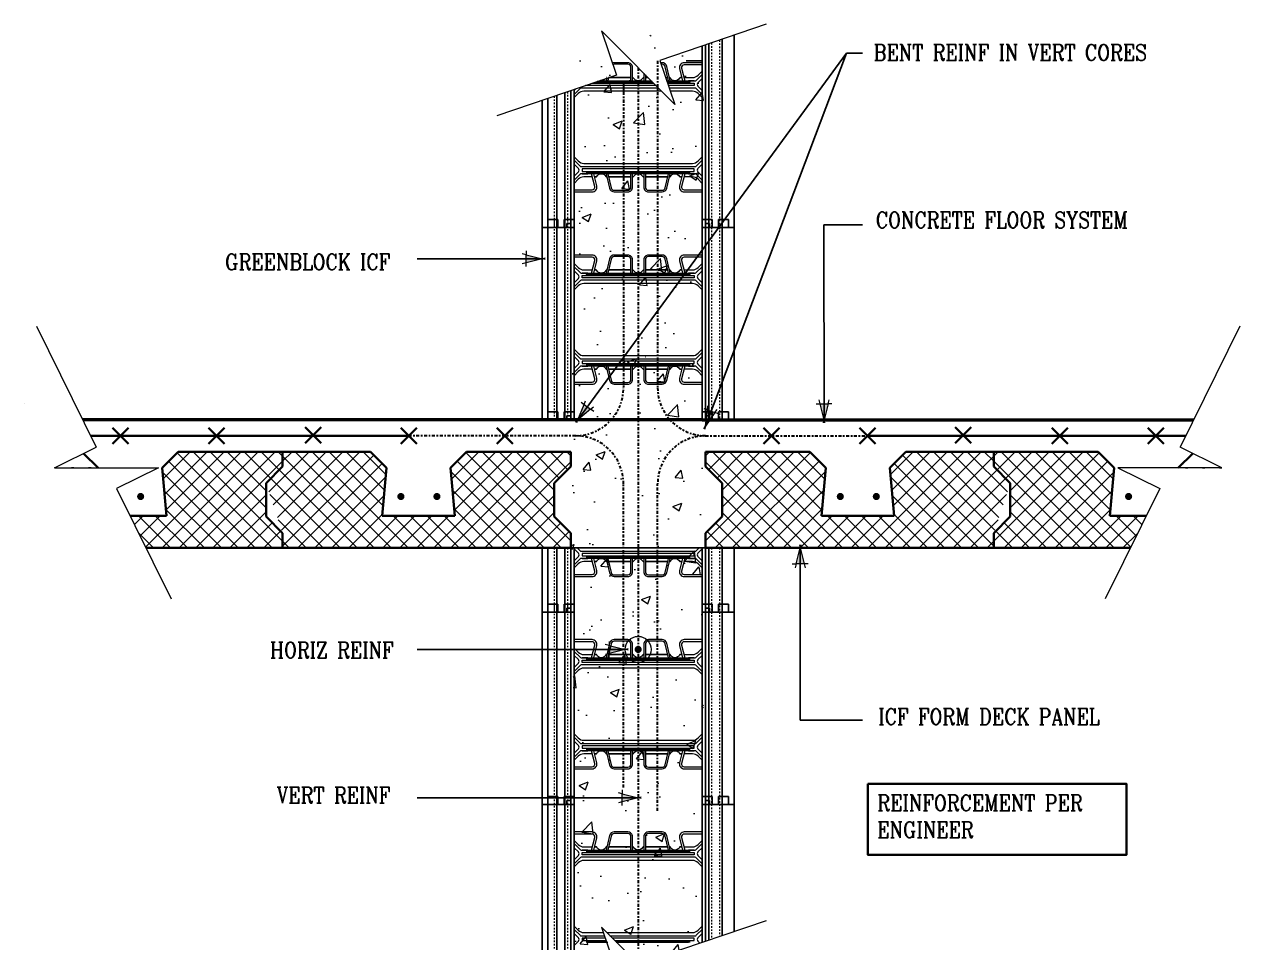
# Model space of a CAD drawing. Header units: inches. Extents: x -277.6 to -199.6, y 454.9 to 542.5.
# Drawn here: x -277.6 to -201.7, y 485.2 to 542.5 of the extents above; entities that cross this region are included whole.
import ezdxf

# ---------------------------------------------------------------- set-up
doc = ezdxf.new("R2010")
doc.units = ezdxf.units.IN
doc.header["$MEASUREMENT"] = 0
for name, pattern in [('CENTER', [2, 1.25, -0.25, 0.25, -0.25]), ('DASHED2', [0.375, 0.25, -0.125]), ('HIDDEN', [0.375, 0.25, -0.125])]:
    doc.linetypes.add(name, pattern=pattern)
for name, color, linetype, lineweight in [('A2 Hatch', 8, 'Continuous', 9), ('A4 medium', 7, 'Continuous', 35), ('A5 heavy', 5, 'Continuous', 53), ('DETAILS', 7, 'Continuous', 13), ('DIM', 3, 'Continuous', 13), ('REBAR', 2, 'CENTER', 30)]:
    doc.layers.add(name, color=color, linetype=linetype, lineweight=lineweight)
doc.styles.add('ARCTEXT', font='arctext.shx', dxfattribs={"width": 0.85})
doc.styles.add('RomanC', font='romanc.shx', dxfattribs={"width": 0.85, "height": 5})
doc.dimstyles.new('ARCTEXT1-4', dxfattribs={"dimtxt": 4, "dimasz": 2, "dimexe": 2, "dimexo": 2, "dimgap": 2, "dimtad": 1, "dimdec": 4, "dimzin": 3, "dimdsep": 46, "dimlunit": 4, "dimtxsty": 'ARCTEXT', "dimblk": 'ARCHTICK', "dimcen": 2, "dimaunit": 1, "dimadec": 0, "dimazin": 0, "dimtfac": 1, "dimtdec": 4, "dimtmove": 2, "dimatfit": 3, "dimldrblk": 'arrow', "dimfxl": 1, "dimtolj": 1, "dimtzin": 0, "dimarcsym": 0})
pattern_1 = [(45, (-3471.3066, 951.33504), (-0.53033009, 0.53033009), []), (135, (-3471.3066, 951.33504), (-0.53033009, -0.53033009), [])]
pattern_2 = [(50, (-3662.1873, 1056.6296), (5.7380815, -0.502017), [0.6, -6.6]), (355, (-3662.1873, 1056.6296), (-1.110011, 6.017537), [0.48, -5.28]), (100.45145, (-3661.709, 1056.588), (4.628071, 5.51552), [0.509922, -5.609137]), (46.1842, (-3662.187, 1058.2296), (8.537928, -1.324152), [0.9, -9.9]), (96.63564, (-3661.476, 1058.119), (7.477296, 7.792949), [0.764882, -8.413704]), (351.1842, (-3662.187, 1058.23), (7.477296, 7.792949), [0.72, -7.92]), (21, (-3661.3873, 1057.8296), (4.7752564, -3.220951), [0.6, -6.6]), (326, (-3661.3873, 1057.8296), (1.946523, 5.8012), [0.48, -5.28]), (71.45144, (-3660.9894, 1057.561), (6.721779, 2.580249), [0.509922, -5.609137]), (37.5, (-3662.1873, 1056.6296), (0.0972788, 2.6631508), [0, -5.216, 0, -5.36, 0, -5.3]), (7.5, (-3662.1873, 1056.6296), (2.1045563, 3.1552937), [0, -3.056, 0, -5.096, 0, -2.02]), (327.5, (-3663.9713, 1056.6296), (4.2705795, -0.180439), [0, -2, 0, -6.24, 0, -8.28]), (317.5, (-3664.7713, 1056.6296), (4.6654894, 0.80084), [0, -2.6, 0, -4.144, 0, -5.88])]
pattern_3 = [(135, (2992.81725, 951.33504), (0.53033009, 0.53033009), []), (45, (2992.81725, 951.33504), (0.53033009, -0.53033009), [])]

# ---------------------------------------------------------------- blocks, each defined once
blk = doc.blocks.new('_ArchTick')
at = {"color": 0, "linetype": 'ByBlock', "const_width": 0.15}
blk.add_lwpolyline([(-0.5, -0.5), (0.5, 0.5)], dxfattribs=at)
blk = doc.blocks.new('arrow')
at = {"layer": 'DIM'}
blk.add_hatch(color=253, dxfattribs=at).paths.add_polyline_path([(-2, 0.5), (-2, -0.5), (0, 0)])
at = {"layer": 'DIM', "lineweight": 9}
for points in [[(-2, 0.98), (-2, 0.5), (-2.47, 0.62)], [(0.37, 0.09), (0, 0)], [(0.37, -0.09), (0, 0)], [(-2, -0.98), (-2, -0.5), (-2.47, -0.62)]]:
    blk.add_lwpolyline(points, dxfattribs=at)
at = {"layer": 'DIM', "lineweight": 15}
blk.add_lwpolyline([(0, 0), (-2, -0.5), (-2, 0.5), (0, 0)], dxfattribs=at)

msp = doc.modelspace()

# ---------------------------------------------------------------- hatches: boundary and pattern name
at = {"ltscale": 0.15}
h = msp.add_hatch(dxfattribs=at)
h.set_pattern_fill('ANSI37', color=256, scale=6, style=0)
h.set_pattern_definition(pattern_3)
edge = h.paths.add_edge_path()
edge.add_line((-272.962, 514.836), (-273.867, 515.741))
edge.add_line((-275.693, 514.84), (-272.966, 514.84))
edge.add_line((-273.867, 515.741), (-275.693, 514.84))
h = msp.add_hatch(dxfattribs=at)
h.set_pattern_fill('ANSI37', color=256, scale=6, style=0)
h.set_pattern_definition(pattern_1)
edge = h.paths.add_edge_path()
edge.add_line((-205.527, 514.836), (-204.623, 515.741))
edge.add_line((-202.797, 514.84), (-205.524, 514.84))
edge.add_line((-204.623, 515.741), (-202.797, 514.84))
at = {"layer": 'A2 Hatch', "ltscale": 0.15}
h = msp.add_hatch(dxfattribs=at)
h.set_pattern_fill('AR-CONC', color=256, scale=0.8, style=0)
h.set_pattern_definition(pattern_2)
h.paths.add_polyline_path([(-235.173, 541.84), (-243.245, 541.84), (-243.369, 506.477), (-240.499, 507.45), (-241.435, 510.21), (-236.839, 505.614), (-237.775, 508.374), (-235.169, 509.258)])
h = msp.add_hatch(dxfattribs=at)
h.set_pattern_fill('AR-CONC', color=256, scale=0.8, style=0)
h.set_pattern_definition(pattern_2)
h.paths.add_polyline_path([(-235.173, 517.84), (-243.245, 517.84), (-243.369, 482.477), (-240.499, 483.45), (-241.435, 486.21), (-236.839, 481.614), (-237.775, 484.374), (-235.169, 485.258)])
h = msp.add_hatch(dxfattribs=at)
h.set_pattern_fill('ANSI37', color=256, scale=6, style=0)
h.set_pattern_definition(pattern_3)
h.paths.add_polyline_path([(-261.445, 509.84), (-269.975, 509.84), (-270.962, 511.84), (-268.695, 511.84), (-268.962, 514.836), (-267.962, 515.836), (-261.445, 515.836), (-261.445, 514.915), (-262.48, 513.88), (-262.48, 511.798), (-261.445, 510.763)])
h = msp.add_hatch(dxfattribs=at)
h.set_pattern_fill('ANSI37', color=256, scale=6, style=0)
h.set_pattern_definition(pattern_3)
h.paths.add_polyline_path([(-249.962, 515.836), (-243.445, 515.836), (-243.445, 514.915), (-244.48, 513.88), (-244.48, 511.798), (-243.445, 510.763), (-243.445, 509.84), (-261.445, 509.84), (-261.445, 510.763), (-262.48, 511.798), (-262.48, 513.88), (-261.445, 514.915), (-261.445, 515.836), (-255.962, 515.836), (-254.962, 514.836), (-255.23, 511.84), (-250.695, 511.84), (-250.962, 514.836)])
edge = h.paths.add_edge_path()
edge.add_line((-261.445, 514.915), (-262.48, 513.88))
edge.add_line((-261.445, 510.763), (-262.48, 511.798))
edge.add_line((-262.48, 511.798), (-262.48, 513.88))
h = msp.add_hatch(dxfattribs=at)
h.set_pattern_fill('ANSI37', color=256, scale=6, style=0)
h.set_pattern_definition(pattern_1)
h.paths.add_polyline_path([(-228.527, 515.836), (-235.045, 515.836), (-235.045, 514.915), (-234.01, 513.88), (-234.01, 511.798), (-235.045, 510.763), (-235.045, 509.84), (-217.045, 509.84), (-217.045, 510.763), (-216.01, 511.798), (-216.01, 513.88), (-217.045, 514.915), (-217.045, 515.836), (-222.527, 515.836), (-223.527, 514.836), (-223.26, 511.84), (-227.795, 511.84), (-227.527, 514.836)])
edge = h.paths.add_edge_path()
edge.add_line((-217.045, 514.915), (-216.01, 513.88))
edge.add_line((-217.045, 510.763), (-216.01, 511.798))
edge.add_line((-216.01, 511.798), (-216.01, 513.88))
h = msp.add_hatch(dxfattribs=at)
h.set_pattern_fill('ANSI37', color=256, scale=6, style=0)
h.set_pattern_definition(pattern_1)
h.paths.add_polyline_path([(-217.045, 509.84), (-208.514, 509.84), (-207.527, 511.84), (-209.795, 511.84), (-209.527, 514.836), (-210.527, 515.836), (-217.045, 515.836), (-217.045, 514.915), (-216.01, 513.88), (-216.01, 511.798), (-217.045, 510.763)])
h = msp.add_hatch(color=256, dxfattribs=at)
edge = h.paths.add_edge_path()
edge.add_arc((-270.308, 513.051), 0.224, 0, 360)
h = msp.add_hatch(color=256, dxfattribs=at)
edge = h.paths.add_edge_path()
edge.add_arc((-254.06, 513.051), 0.224, 0, 360)
h = msp.add_hatch(color=256, dxfattribs=at)
edge = h.paths.add_edge_path()
edge.add_arc((-251.811, 513.051), 0.224, 0, 360)
h = msp.add_hatch(color=256, dxfattribs=at)
edge = h.paths.add_edge_path()
edge.add_arc((-226.625, 513.051), 0.224, 0, 360)
h = msp.add_hatch(color=256, dxfattribs=at)
edge = h.paths.add_edge_path()
edge.add_arc((-224.376, 513.051), 0.224, 0, 360)
h = msp.add_hatch(color=256, dxfattribs=at)
edge = h.paths.add_edge_path()
edge.add_arc((-208.625, 513.051), 0.224, 0, 360)
h = msp.add_hatch(color=256, dxfattribs=at)
edge = h.paths.add_edge_path()
edge.add_arc((-239.245, 503.506), 0.224, 0, 360)

# ---------------------------------------------------------------- linework, layer by layer
at = {"color": 1}
for p, q in [((-233.245, 541.84), (-233.245, 529.84)), ((-235.245, 541.162), (-235.245, 529.84)), ((-235.045, 541.229), (-235.045, 529.84)), ((-234.83, 541.302), (-234.83, 529.84)), ((-234.01, 541.58), (-234.01, 529.84)), ((-244.32, 538.084), (-244.32, 529.84)), ((-243.82, 538.253), (-243.82, 529.84)), ((-243.445, 538.381), (-243.445, 529.84)), ((-243.245, 538.448), (-243.245, 529.84)), ((-245.245, 537.77), (-245.245, 529.84)), ((-244.895, 537.889), (-244.895, 529.84)), ((-245.245, 529.84), (-243.245, 529.84)), ((-245.245, 529.84), (-245.245, 517.84)), ((-245.245, 529.84), (-243.695, 529.84)), ((-244.895, 530.34), (-244.27, 530.34)), ((-244.895, 530.34), (-244.895, 517.84)), ((-244.32, 530.34), (-244.32, 517.84)), ((-243.82, 529.84), (-244.32, 529.84)), ((-244.27, 530.34), (-244.27, 529.84)), ((-243.87, 530.34), (-243.87, 529.84)), ((-243.87, 530.34), (-243.245, 530.34)), ((-243.82, 530.34), (-243.82, 517.84)), ((-243.695, 530.09), (-243.695, 529.84)), ((-243.695, 530.09), (-243.445, 530.09)), ((-243.445, 530.09), (-243.445, 517.84)), ((-243.445, 529.84), (-243.245, 529.84)), ((-243.245, 530.34), (-243.245, 517.84)), ((-235.245, 530.34), (-235.245, 517.84)), ((-235.245, 530.34), (-234.62, 530.34)), ((-235.245, 529.84), (-233.245, 529.84)), ((-235.245, 529.84), (-235.045, 529.84)), ((-235.045, 530.09), (-235.045, 517.84)), ((-235.045, 530.09), (-234.795, 530.09)), ((-234.83, 529.84), (-233.245, 529.84)), ((-234.83, 529.84), (-234.83, 517.84)), ((-234.795, 530.09), (-234.795, 529.84)), ((-234.62, 530.34), (-234.62, 529.84)), ((-234.22, 530.34), (-234.22, 529.84)), ((-234.22, 530.34), (-233.595, 530.34)), ((-234.01, 529.84), (-234.01, 517.84)), ((-233.595, 530.34), (-233.595, 529.84)), ((-233.245, 529.84), (-233.245, 517.84)), ((-244.895, 518.34), (-244.27, 518.34)), ((-244.895, 518.34), (-244.27, 518.34)), ((-244.895, 518.34), (-244.895, 517.84)), ((-244.895, 518.34), (-244.27, 518.34)), ((-244.32, 518.34), (-244.32, 517.84)), ((-244.27, 518.34), (-244.27, 517.84)), ((-244.27, 518.34), (-244.27, 517.84)), ((-244.27, 518.34), (-244.27, 517.84)), ((-243.87, 518.34), (-243.87, 517.84)), ((-243.87, 518.34), (-243.245, 518.34)), ((-243.87, 518.34), (-243.87, 517.84)), ((-243.87, 518.34), (-243.245, 518.34)), ((-243.87, 518.34), (-243.87, 517.84)), ((-243.87, 518.34), (-243.245, 518.34)), ((-243.82, 518.34), (-243.82, 517.84)), ((-243.245, 518.34), (-243.245, 517.84)), ((-243.245, 518.34), (-243.245, 517.84)), ((-243.245, 518.34), (-243.245, 517.84)), ((-235.245, 518.34), (-235.245, 517.84)), ((-235.245, 518.34), (-234.62, 518.34)), ((-234.62, 518.34), (-234.62, 517.84)), ((-234.22, 518.34), (-234.22, 517.84)), ((-234.22, 518.34), (-233.595, 518.34)), ((-233.595, 518.34), (-233.595, 517.84)), ((-245.245, 517.84), (-243.245, 517.84)), ((-245.245, 517.84), (-243.245, 517.84)), ((-245.245, 517.84), (-243.695, 517.84)), ((-245.245, 517.84), (-243.695, 517.84)), ((-245.245, 517.84), (-243.245, 517.84)), ((-245.245, 517.84), (-243.245, 517.84)), ((-245.245, 517.84), (-243.695, 517.84)), ((-243.82, 517.84), (-244.32, 517.84)), ((-243.82, 517.84), (-244.32, 517.84)), ((-243.82, 517.84), (-244.32, 517.84)), ((-243.695, 518.09), (-243.695, 517.84)), ((-243.695, 518.09), (-243.445, 518.09)), ((-243.695, 518.09), (-243.695, 517.84)), ((-243.695, 518.09), (-243.445, 518.09)), ((-243.695, 518.09), (-243.695, 517.84)), ((-243.695, 518.09), (-243.445, 518.09)), ((-243.445, 518.09), (-243.445, 517.84)), ((-243.445, 517.84), (-243.245, 517.84)), ((-243.445, 517.84), (-243.245, 517.84)), ((-243.445, 517.84), (-243.245, 517.84)), ((-235.245, 517.84), (-235.045, 517.84)), ((-235.245, 517.84), (-233.245, 517.84)), ((-235.245, 517.84), (-235.045, 517.84)), ((-235.045, 518.09), (-234.795, 518.09)), ((-234.83, 517.84), (-233.245, 517.84)), ((-234.795, 518.09), (-234.795, 517.84)), ((-245.245, 509.84), (-245.245, 505.84)), ((-244.895, 509.84), (-244.895, 505.84)), ((-244.32, 509.84), (-244.32, 505.84)), ((-243.82, 509.84), (-243.82, 505.84)), ((-243.445, 509.84), (-243.445, 505.84)), ((-243.245, 509.84), (-243.245, 505.84)), ((-235.245, 509.84), (-235.245, 505.84)), ((-235.045, 509.84), (-235.045, 505.84)), ((-234.83, 509.84), (-234.83, 505.84)), ((-234.01, 509.84), (-234.01, 505.84)), ((-233.245, 509.84), (-233.245, 505.84)), ((-244.895, 506.34), (-244.27, 506.34)), ((-244.895, 506.34), (-244.895, 493.84)), ((-244.895, 506.34), (-244.27, 506.34)), ((-244.32, 506.34), (-244.32, 493.84)), ((-244.27, 506.34), (-244.27, 505.84)), ((-244.27, 506.34), (-244.27, 505.84)), ((-243.87, 506.34), (-243.87, 505.84)), ((-243.87, 506.34), (-243.245, 506.34)), ((-243.87, 506.34), (-243.87, 505.84)), ((-243.87, 506.34), (-243.245, 506.34)), ((-243.82, 506.34), (-243.82, 493.84)), ((-243.245, 506.34), (-243.245, 493.84)), ((-235.245, 506.34), (-235.245, 493.84)), ((-235.245, 506.34), (-234.62, 506.34)), ((-235.245, 506.34), (-234.62, 506.34)), ((-234.62, 506.34), (-234.62, 505.84)), ((-234.62, 506.34), (-234.62, 505.84)), ((-234.22, 506.34), (-234.22, 505.84)), ((-234.22, 506.34), (-233.595, 506.34)), ((-234.22, 506.34), (-234.22, 505.84)), ((-234.22, 506.34), (-233.595, 506.34)), ((-233.595, 506.34), (-233.595, 505.84)), ((-233.595, 506.34), (-233.595, 505.84)), ((-245.245, 505.84), (-243.245, 505.84)), ((-245.245, 505.84), (-245.245, 493.84)), ((-245.245, 505.84), (-243.695, 505.84)), ((-245.245, 505.84), (-243.245, 505.84)), ((-245.245, 505.84), (-243.695, 505.84)), ((-243.82, 505.84), (-244.32, 505.84)), ((-243.82, 505.84), (-244.32, 505.84)), ((-243.695, 506.09), (-243.695, 505.84)), ((-243.695, 506.09), (-243.445, 506.09)), ((-243.695, 506.09), (-243.695, 505.84)), ((-243.695, 506.09), (-243.445, 506.09)), ((-243.445, 506.09), (-243.445, 493.84)), ((-243.445, 505.84), (-243.245, 505.84)), ((-243.445, 505.84), (-243.245, 505.84)), ((-235.245, 505.84), (-233.245, 505.84)), ((-235.245, 505.84), (-235.045, 505.84)), ((-235.245, 505.84), (-233.245, 505.84)), ((-235.245, 505.84), (-235.045, 505.84)), ((-235.045, 506.09), (-235.045, 493.84)), ((-235.045, 506.09), (-234.795, 506.09)), ((-235.045, 506.09), (-234.795, 506.09)), ((-234.83, 505.84), (-233.245, 505.84)), ((-234.83, 505.84), (-234.83, 493.84)), ((-234.83, 505.84), (-233.245, 505.84)), ((-234.795, 506.09), (-234.795, 505.84)), ((-234.795, 506.09), (-234.795, 505.84)), ((-234.01, 505.84), (-234.01, 493.84)), ((-233.245, 505.84), (-233.245, 493.84)), ((-244.895, 494.34), (-244.27, 494.34)), ((-244.895, 494.34), (-244.895, 481.959)), ((-244.32, 494.34), (-244.32, 482.154)), ((-244.27, 494.34), (-244.27, 493.84)), ((-243.87, 494.34), (-243.87, 493.84)), ((-243.87, 494.34), (-243.245, 494.34)), ((-243.82, 494.34), (-243.82, 482.323)), ((-243.695, 494.09), (-243.695, 493.84)), ((-243.695, 494.09), (-243.445, 494.09)), ((-243.445, 494.09), (-243.445, 482.45)), ((-243.245, 494.34), (-243.245, 482.518)), ((-235.245, 494.34), (-235.245, 485.231)), ((-235.245, 494.34), (-234.62, 494.34)), ((-235.045, 494.09), (-235.045, 485.299)), ((-235.045, 494.09), (-234.795, 494.09)), ((-234.795, 494.09), (-234.795, 493.84)), ((-234.62, 494.34), (-234.62, 493.84)), ((-234.22, 494.34), (-234.22, 493.84)), ((-234.22, 494.34), (-233.595, 494.34)), ((-233.595, 494.34), (-233.595, 493.84)), ((-245.245, 493.84), (-243.245, 493.84)), ((-245.245, 493.84), (-245.245, 481.84)), ((-245.245, 493.84), (-243.695, 493.84)), ((-243.82, 493.84), (-244.32, 493.84)), ((-243.445, 493.84), (-243.245, 493.84)), ((-235.245, 493.84), (-233.245, 493.84)), ((-235.245, 493.84), (-235.045, 493.84)), ((-234.83, 493.84), (-233.245, 493.84)), ((-234.83, 493.84), (-234.83, 485.372)), ((-234.01, 493.84), (-234.01, 485.65)), ((-233.245, 493.84), (-233.245, 485.91))]:
    msp.add_line(p, q, dxfattribs=at)
at = {"ltscale": 0.15}
for p, q in [((-236.245, 540.24), (-235.245, 540.24)), ((-244.27, 529.84), (-243.87, 529.84)), ((-244.27, 517.84), (-243.87, 517.84)), ((-244.27, 517.84), (-243.87, 517.84)), ((-244.27, 517.84), (-243.87, 517.84)), ((-261.445, 514.915), (-262.48, 513.88)), ((-217.045, 514.915), (-216.01, 513.88)), ((-262.48, 511.798), (-262.48, 513.88)), ((-216.01, 511.798), (-216.01, 513.88)), ((-261.445, 510.763), (-262.48, 511.798)), ((-217.045, 510.763), (-216.01, 511.798)), ((-261.445, 509.84), (-269.975, 509.84)), ((-235.245, 509.84), (-261.445, 509.84)), ((-235.245, 509.84), (-217.045, 509.84)), ((-217.045, 509.84), (-208.514, 509.84)), ((-244.27, 505.84), (-243.87, 505.84)), ((-244.27, 505.84), (-243.87, 505.84)), ((-244.27, 493.84), (-243.87, 493.84))]:
    msp.add_line(p, q, dxfattribs=at)
at = {"color": 1, "linetype": 'HIDDEN', "ltscale": 0.02}
for p, q in [((-244.895, 530.34), (-244.27, 530.34)), ((-244.27, 530.34), (-244.27, 529.84)), ((-243.87, 530.34), (-243.87, 529.84)), ((-243.87, 530.34), (-243.245, 530.34)), ((-235.245, 530.34), (-234.62, 530.34)), ((-234.62, 530.34), (-234.62, 529.84)), ((-234.22, 530.34), (-234.22, 529.84)), ((-234.22, 530.34), (-233.595, 530.34)), ((-233.595, 530.34), (-233.595, 529.84)), ((-244.895, 518.34), (-244.27, 518.34)), ((-244.895, 518.34), (-244.895, 517.84)), ((-244.895, 518.34), (-244.27, 518.34)), ((-244.895, 518.34), (-244.27, 518.34)), ((-244.895, 518.34), (-244.895, 517.84)), ((-244.895, 518.34), (-244.27, 518.34)), ((-244.27, 518.34), (-244.27, 517.84)), ((-244.27, 518.34), (-244.27, 517.84)), ((-244.27, 518.34), (-244.27, 517.84)), ((-244.27, 518.34), (-244.27, 517.84)), ((-243.87, 518.34), (-243.87, 517.84)), ((-243.87, 518.34), (-243.245, 518.34)), ((-243.87, 518.34), (-243.87, 517.84)), ((-243.87, 518.34), (-243.245, 518.34)), ((-243.87, 518.34), (-243.87, 517.84)), ((-243.87, 518.34), (-243.245, 518.34)), ((-243.87, 518.34), (-243.87, 517.84)), ((-243.87, 518.34), (-243.245, 518.34)), ((-235.245, 518.34), (-234.62, 518.34)), ((-234.62, 518.34), (-234.62, 517.84)), ((-234.22, 518.34), (-234.22, 517.84)), ((-234.22, 518.34), (-233.595, 518.34)), ((-233.595, 518.34), (-233.595, 517.84)), ((-244.895, 506.34), (-244.27, 506.34)), ((-244.895, 506.34), (-244.27, 506.34)), ((-244.27, 506.34), (-244.27, 505.84)), ((-244.27, 506.34), (-244.27, 505.84)), ((-243.87, 506.34), (-243.87, 505.84)), ((-243.87, 506.34), (-243.245, 506.34)), ((-243.87, 506.34), (-243.87, 505.84)), ((-243.87, 506.34), (-243.245, 506.34)), ((-235.245, 506.34), (-234.62, 506.34)), ((-235.245, 506.34), (-234.62, 506.34)), ((-234.62, 506.34), (-234.62, 505.84)), ((-234.62, 506.34), (-234.62, 505.84)), ((-234.22, 506.34), (-234.22, 505.84)), ((-234.22, 506.34), (-233.595, 506.34)), ((-234.22, 506.34), (-234.22, 505.84)), ((-234.22, 506.34), (-233.595, 506.34)), ((-233.595, 506.34), (-233.595, 505.84)), ((-233.595, 506.34), (-233.595, 505.84)), ((-244.895, 494.34), (-244.27, 494.34)), ((-244.27, 494.34), (-244.27, 493.84)), ((-243.87, 494.34), (-243.87, 493.84)), ((-243.87, 494.34), (-243.245, 494.34)), ((-235.245, 494.34), (-234.62, 494.34)), ((-234.62, 494.34), (-234.62, 493.84)), ((-234.22, 494.34), (-234.22, 493.84)), ((-234.22, 494.34), (-233.595, 494.34)), ((-233.595, 494.34), (-233.595, 493.84))]:
    msp.add_line(p, q, dxfattribs=at)
at = {"layer": 'A2 Hatch', "linetype": 'DASHED2', "ltscale": 0.15}
for p, q in [((-234.67, 541.357), (-234.67, 529.84)), ((-234.17, 541.526), (-234.17, 529.84)), ((-244.48, 538.03), (-244.48, 529.84)), ((-243.66, 538.308), (-243.66, 529.84)), ((-244.48, 530.34), (-244.48, 517.84)), ((-243.66, 530.34), (-243.66, 517.84)), ((-234.67, 529.84), (-234.67, 517.84)), ((-234.17, 529.84), (-234.17, 517.84)), ((-244.48, 518.34), (-244.48, 517.84)), ((-243.66, 518.34), (-243.66, 517.84)), ((-244.48, 509.84), (-244.48, 505.84)), ((-243.66, 509.84), (-243.66, 505.84)), ((-234.67, 509.84), (-234.67, 505.84)), ((-234.17, 509.84), (-234.17, 505.84)), ((-244.48, 506.34), (-244.48, 493.84)), ((-243.66, 506.34), (-243.66, 493.84)), ((-234.67, 505.84), (-234.67, 493.84)), ((-234.17, 505.84), (-234.17, 493.84)), ((-244.48, 494.34), (-244.48, 482.099)), ((-243.66, 494.34), (-243.66, 482.377)), ((-234.67, 493.84), (-234.67, 485.426)), ((-234.17, 493.84), (-234.17, 485.596))]:
    msp.add_line(p, q, dxfattribs=at)
at = {"layer": 'A2 Hatch', "ltscale": 0.15}
msp.add_circle((-239.245, 503.506), 0.816, dxfattribs=at)
at = {"layer": 'A4 medium', "ltscale": 0.15}
for p, q in [((-277.571, 518.84), (-277.571, 518.84)), ((-273.43, 516.84), (-271.571, 516.84)), ((-271.071, 517.34), (-272.071, 516.34)), ((-272.071, 517.34), (-271.071, 516.34)), ((-271.571, 516.84), (-265.571, 516.84)), ((-265.071, 517.34), (-266.071, 516.34)), ((-266.071, 517.34), (-265.071, 516.34)), ((-265.571, 516.84), (-259.571, 516.84)), ((-259.036, 517.375), (-260.036, 516.375)), ((-260.036, 517.375), (-259.036, 516.375)), ((-259.571, 516.84), (-253.571, 516.84)), ((-253.071, 517.34), (-254.071, 516.34)), ((-254.071, 517.34), (-253.071, 516.34)), ((-247.071, 517.34), (-248.071, 516.34)), ((-248.071, 517.34), (-247.071, 516.34)), ((-231.418, 517.34), (-230.418, 516.34)), ((-230.418, 517.34), (-231.418, 516.34)), ((-225.418, 517.34), (-224.418, 516.34)), ((-224.418, 517.34), (-225.418, 516.34)), ((-218.918, 516.84), (-224.918, 516.84)), ((-219.453, 517.375), (-218.453, 516.375)), ((-218.453, 517.375), (-219.453, 516.375)), ((-212.918, 516.84), (-218.918, 516.84)), ((-213.418, 517.34), (-212.418, 516.34)), ((-212.418, 517.34), (-213.418, 516.34)), ((-206.918, 516.84), (-212.918, 516.84)), ((-207.418, 517.34), (-206.418, 516.34)), ((-206.418, 517.34), (-207.418, 516.34)), ((-205.06, 516.84), (-206.918, 516.84)), ((-272.962, 514.836), (-273.867, 515.741)), ((-268.962, 514.836), (-267.962, 515.836)), ((-261.445, 515.836), (-267.962, 515.836)), ((-261.445, 515.836), (-261.445, 514.915)), ((-255.962, 515.836), (-261.445, 515.836)), ((-254.962, 514.836), (-255.962, 515.836)), ((-250.962, 514.836), (-249.962, 515.836)), ((-249.962, 515.836), (-243.445, 515.836)), ((-243.445, 515.836), (-243.445, 514.915)), ((-235.045, 515.836), (-235.045, 514.915)), ((-228.527, 515.836), (-235.045, 515.836)), ((-227.527, 514.836), (-228.527, 515.836)), ((-223.527, 514.836), (-222.527, 515.836)), ((-222.527, 515.836), (-217.045, 515.836)), ((-217.045, 515.836), (-217.045, 514.915)), ((-217.045, 515.836), (-210.527, 515.836)), ((-209.527, 514.836), (-210.527, 515.836)), ((-205.527, 514.836), (-204.623, 515.741)), ((-268.695, 511.84), (-268.962, 514.836)), ((-261.445, 514.915), (-262.48, 513.88)), ((-255.23, 511.84), (-254.962, 514.836)), ((-250.695, 511.84), (-250.962, 514.836)), ((-243.445, 514.915), (-244.48, 513.88)), ((-235.045, 514.915), (-234.01, 513.88)), ((-227.795, 511.84), (-227.527, 514.836)), ((-223.26, 511.84), (-223.527, 514.836)), ((-217.045, 514.915), (-216.01, 513.88)), ((-209.795, 511.84), (-209.527, 514.836)), ((-262.48, 511.798), (-262.48, 513.88)), ((-244.48, 511.798), (-244.48, 513.88)), ((-234.01, 511.798), (-234.01, 513.88)), ((-216.01, 511.798), (-216.01, 513.88)), ((-268.695, 511.84), (-270.962, 511.84)), ((-261.445, 510.763), (-262.48, 511.798)), ((-250.695, 511.84), (-255.23, 511.84)), ((-243.445, 510.763), (-244.48, 511.798)), ((-235.045, 510.763), (-234.01, 511.798)), ((-227.795, 511.84), (-223.26, 511.84)), ((-217.045, 510.763), (-216.01, 511.798)), ((-209.795, 511.84), (-207.527, 511.84)), ((-261.445, 509.84), (-261.445, 510.763)), ((-243.445, 509.84), (-243.445, 510.763)), ((-235.045, 509.84), (-235.045, 510.763)), ((-217.045, 509.84), (-217.045, 510.763)), ((-243.445, 509.84), (-269.975, 509.84)), ((-235.045, 509.84), (-208.514, 509.84))]:
    msp.add_line(p, q, dxfattribs=at)
msp.add_lwpolyline([(-224.909, 495.114), (-208.747, 495.114), (-208.747, 490.702), (-224.909, 490.702)], close=True, dxfattribs=at)
at = {"layer": 'A5 heavy', "ltscale": 0.15}
for q in [(-273.923, 517.84), (-204.566, 517.84)]:
    msp.add_line((-235.245, 517.84), q, dxfattribs=at)
at = {"layer": 'DETAILS', "color": 6, "lineweight": 20}
for p, q in [((-238.796, 539.19), (-238.63, 539.19)), ((-237.517, 539.19), (-237.396, 539.19))]:
    msp.add_line(p, q, dxfattribs=at)
for points in [[(-239.593, 538.99), (-239.593, 539.82, 0.414214), (-239.893, 540.12), (-240.735, 540.12, 0.108366), (-240.861, 540.092, 0.108366)], [(-239.693, 538.99), (-239.693, 539.82, 0.414214), (-239.893, 540.02), (-240.735, 540.02, 0.121733), (-240.828, 539.997, 0.121733)], [(-237.245, 538.99), (-237.462, 539.89, 0.346495), (-237.754, 540.12), (-237.833, 540.12)], [(-237.348, 538.99), (-237.56, 539.867, 0.346495), (-237.754, 540.02), (-237.799, 540.02)], [(-235.245, 540.12), (-236.365, 540.12, 0.485338), (-236.657, 539.75), (-236.474, 538.99)], [(-235.245, 539.99), (-236.365, 539.99, 0.485338), (-236.531, 539.78), (-236.34, 538.99), (-235.744, 538.99), (-235.994, 538.99), (-236.094, 538.99)], [(-236.388, 539.19), (-235.851, 539.19, 0.198912), (-235.498, 539.336), (-235.245, 539.589)], [(-241.648, 538.99), (-239.245, 538.99, -0.279322), (-239.53, 539.163, 0.279322), (-239.575, 539.19)], [(-241.293, 539.11, -0.291642), (-241.621, 538.999)], [(-238.915, 539.19, 0.279322), (-238.959, 539.163, -0.279322), (-239.245, 538.99), (-238.43, 538.99)], [(-237.45, 538.99), (-235.685, 538.99, 0.198912), (-235.615, 539.019), (-235.245, 539.389)], [(-237.416, 538.89), (-236.094, 538.89), (-235.996, 538.912, 0.780776), (-235.996, 538.918), (-236.094, 538.94), (-237.433, 538.94)], [(-236.615, 539.19), (-236.522, 539.19), (-236.615, 539.19, 0.279322), (-236.66, 539.163, -0.605918), (-237.231, 539.163, 0.279322), (-237.275, 539.19)], [(-235.245, 539.139), (-235.513, 538.871, 0.414214), (-235.513, 538.659), (-235.245, 538.39)], [(-237.98, 538.54), (-239.245, 538.54), (-242.804, 538.54, 0.198912), (-242.875, 538.511), (-243.245, 538.14)], [(-237.78, 538.34), (-239.245, 538.34), (-242.638, 538.34, 0.198912), (-242.992, 538.193), (-243.245, 537.94)], [(-235.245, 538.14), (-235.615, 538.511, 0.198912), (-235.685, 538.54), (-237.297, 538.54)], [(-235.245, 537.94), (-235.498, 538.193, 0.198912), (-235.851, 538.34), (-237.229, 538.34)], [(-243.245, 534.239), (-242.992, 533.986, 0.198912), (-242.638, 533.84), (-239.245, 533.84), (-235.851, 533.84, 0.198912), (-235.498, 533.986), (-235.245, 534.239)], [(-243.245, 534.039), (-242.875, 533.669, 0.198912), (-242.804, 533.64), (-239.245, 533.64), (-235.685, 533.64, 0.198912), (-235.615, 533.669), (-235.245, 534.039)], [(-243.245, 533.04), (-242.976, 533.309, 0.414214), (-242.976, 533.521), (-243.245, 533.789)], [(-235.245, 533.789), (-235.513, 533.521, 0.414214), (-235.513, 533.309), (-235.245, 533.04)], [(-239.575, 532.99, 0.279322), (-239.53, 533.017, -0.279322), (-239.245, 533.19), (-242.804, 533.19, 0.198912), (-242.875, 533.161), (-243.245, 532.79)], [(-243.245, 532.19), (-242.124, 532.19, 0.485338), (-241.959, 532.4), (-242.149, 533.19), (-242.745, 533.19), (-242.495, 533.19), (-242.395, 533.19)], [(-243.245, 532.06), (-242.124, 532.06, 0.485338), (-241.832, 532.43), (-242.015, 533.19)], [(-242.101, 532.99), (-242.638, 532.99, 0.198912), (-242.992, 532.843), (-243.245, 532.59)], [(-241.874, 532.99), (-241.967, 532.99), (-241.874, 532.99, 0.279322), (-241.83, 533.017, -0.605918), (-241.258, 533.017, 0.279322), (-241.214, 532.99)], [(-241.244, 533.19), (-241.027, 532.29, 0.346495), (-240.735, 532.06), (-239.893, 532.06, 0.414214), (-239.593, 532.36), (-239.593, 533.19)], [(-241.141, 533.19), (-240.93, 532.313, 0.346495), (-240.735, 532.16), (-239.893, 532.16, 0.414214), (-239.693, 532.36), (-239.693, 533.19)], [(-235.245, 532.79), (-235.615, 533.161, 0.198912), (-235.685, 533.19), (-239.245, 533.19, -0.279322), (-238.959, 533.017, 0.279322), (-238.915, 532.99)], [(-238.896, 533.19), (-238.896, 532.36, 0.414214), (-238.596, 532.06), (-237.754, 532.06, 0.346495), (-237.462, 532.29), (-237.245, 533.19)], [(-238.796, 533.19), (-238.796, 532.36, 0.414214), (-238.596, 532.16), (-237.754, 532.16, 0.346495), (-237.56, 532.313), (-237.348, 533.19)], [(-237.275, 532.99, 0.279322), (-237.231, 533.017, -0.605918), (-236.66, 533.017, 0.279322), (-236.615, 532.99), (-236.522, 532.99), (-236.615, 532.99)], [(-236.474, 533.19), (-236.657, 532.43, 0.485338), (-236.365, 532.06), (-235.245, 532.06)], [(-236.094, 533.19), (-235.994, 533.19), (-235.744, 533.19), (-236.34, 533.19), (-236.531, 532.4, 0.485338), (-236.365, 532.19), (-235.245, 532.19)], [(-235.245, 532.59), (-235.498, 532.843, 0.198912), (-235.851, 532.99), (-236.388, 532.99)], [(-242.015, 526.99), (-241.832, 527.75, 0.485338), (-242.124, 528.12), (-243.245, 528.12)], [(-242.395, 526.99), (-242.495, 526.99), (-242.745, 526.99), (-242.149, 526.99), (-241.959, 527.78, 0.485338), (-242.124, 527.99), (-243.245, 527.99)], [(-243.245, 527.589), (-242.992, 527.336, 0.198912), (-242.638, 527.19), (-242.101, 527.19)], [(-243.245, 527.389), (-242.875, 527.019, 0.198912), (-242.804, 526.99), (-239.245, 526.99, -0.279322), (-239.53, 527.163, 0.279322), (-239.575, 527.19)], [(-239.593, 526.99), (-239.593, 527.82, 0.414214), (-239.893, 528.12), (-240.735, 528.12, 0.346495), (-241.027, 527.89), (-241.244, 526.99)], [(-239.693, 526.99), (-239.693, 527.82, 0.414214), (-239.893, 528.02), (-240.735, 528.02, 0.346495), (-240.93, 527.867), (-241.141, 526.99)], [(-238.915, 527.19, 0.279322), (-238.959, 527.163, -0.279322), (-239.245, 526.99), (-235.685, 526.99, 0.198912), (-235.615, 527.019), (-235.245, 527.389)], [(-237.245, 526.99), (-237.462, 527.89, 0.346495), (-237.754, 528.12), (-238.596, 528.12, 0.414214), (-238.896, 527.82), (-238.896, 526.99)], [(-237.348, 526.99), (-237.56, 527.867, 0.346495), (-237.754, 528.02), (-238.596, 528.02, 0.414214), (-238.796, 527.82), (-238.796, 526.99)], [(-235.245, 528.12), (-236.365, 528.12, 0.485338), (-236.657, 527.75), (-236.474, 526.99)], [(-235.245, 527.99), (-236.365, 527.99, 0.485338), (-236.531, 527.78), (-236.34, 526.99), (-235.744, 526.99), (-235.994, 526.99), (-236.094, 526.99)], [(-236.388, 527.19), (-235.851, 527.19, 0.198912), (-235.498, 527.336), (-235.245, 527.589)], [(-243.245, 526.39), (-242.976, 526.659, 0.414214), (-242.976, 526.871), (-243.245, 527.139)], [(-241.214, 527.19, 0.279322), (-241.258, 527.163, -0.605918), (-241.83, 527.163, 0.279322), (-241.874, 527.19), (-241.967, 527.19), (-241.874, 527.19)], [(-236.615, 527.19), (-236.522, 527.19), (-236.615, 527.19, 0.279322), (-236.66, 527.163, -0.605918), (-237.231, 527.163, 0.279322), (-237.275, 527.19)], [(-235.245, 527.139), (-235.513, 526.871, 0.414214), (-235.513, 526.659), (-235.245, 526.39)], [(-235.245, 526.14), (-235.615, 526.511, 0.198912), (-235.685, 526.54), (-239.245, 526.54), (-242.804, 526.54, 0.198912), (-242.875, 526.511), (-243.245, 526.14)], [(-235.245, 525.94), (-235.498, 526.193, 0.198912), (-235.851, 526.34), (-239.245, 526.34), (-242.638, 526.34, 0.198912), (-242.992, 526.193), (-243.245, 525.94)], [(-243.245, 522.239), (-242.992, 521.986, 0.198912), (-242.638, 521.84), (-239.245, 521.84), (-235.851, 521.84, 0.198912), (-235.498, 521.986), (-235.245, 522.239)], [(-243.245, 522.039), (-242.875, 521.669, 0.198912), (-242.804, 521.64), (-239.245, 521.64), (-235.685, 521.64, 0.198912), (-235.615, 521.669), (-235.245, 522.039)], [(-243.245, 521.04), (-242.976, 521.309, 0.414214), (-242.976, 521.521), (-243.245, 521.789)], [(-235.245, 521.789), (-235.513, 521.521, 0.414214), (-235.513, 521.309), (-235.245, 521.04)], [(-239.575, 520.99, 0.279322), (-239.53, 521.017, -0.279322), (-239.245, 521.19), (-242.804, 521.19, 0.198912), (-242.875, 521.161), (-243.245, 520.79)], [(-243.245, 520.19), (-242.124, 520.19, 0.485338), (-241.959, 520.4), (-242.149, 521.19), (-242.745, 521.19), (-242.495, 521.19), (-242.395, 521.19)], [(-243.245, 520.06), (-242.124, 520.06, 0.485338), (-241.832, 520.43), (-242.015, 521.19)], [(-242.101, 520.99), (-242.638, 520.99, 0.198912), (-242.992, 520.843), (-243.245, 520.59)], [(-241.874, 520.99), (-241.967, 520.99), (-241.874, 520.99, 0.279322), (-241.83, 521.017, -0.605918), (-241.258, 521.017, 0.279322), (-241.214, 520.99)], [(-241.244, 521.19), (-241.027, 520.29, 0.346495), (-240.735, 520.06), (-239.893, 520.06, 0.414214), (-239.593, 520.36), (-239.593, 521.19)], [(-241.141, 521.19), (-240.93, 520.313, 0.346495), (-240.735, 520.16), (-239.893, 520.16, 0.414214), (-239.693, 520.36), (-239.693, 521.19)], [(-235.245, 520.79), (-235.615, 521.161, 0.198912), (-235.685, 521.19), (-239.245, 521.19, -0.279322), (-238.959, 521.017, 0.279322), (-238.915, 520.99)], [(-238.896, 521.19), (-238.896, 520.36, 0.414214), (-238.596, 520.06), (-237.754, 520.06, 0.346495), (-237.462, 520.29), (-237.245, 521.19)], [(-238.796, 521.19), (-238.796, 520.36, 0.414214), (-238.596, 520.16), (-237.754, 520.16, 0.346495), (-237.56, 520.313), (-237.348, 521.19)], [(-237.275, 520.99, 0.279322), (-237.231, 521.017, -0.605918), (-236.66, 521.017, 0.279322), (-236.615, 520.99), (-236.522, 520.99), (-236.615, 520.99)], [(-236.474, 521.19), (-236.657, 520.43, 0.485338), (-236.365, 520.06), (-235.245, 520.06)], [(-236.094, 521.19), (-235.994, 521.19), (-235.744, 521.19), (-236.34, 521.19), (-236.531, 520.4, 0.485338), (-236.365, 520.19), (-235.245, 520.19)], [(-235.245, 520.59), (-235.498, 520.843, 0.198912), (-235.851, 520.99), (-236.388, 520.99)], [(-243.245, 509.04), (-242.976, 509.309, 0.414214), (-242.976, 509.521), (-243.245, 509.789)], [(-239.575, 508.99, 0.279322), (-239.53, 509.017, -0.279322), (-239.245, 509.19), (-242.804, 509.19, 0.198912), (-242.875, 509.161), (-243.245, 508.79)], [(-243.245, 508.19), (-242.124, 508.19, 0.485338), (-241.959, 508.4), (-242.149, 509.19), (-242.745, 509.19), (-242.495, 509.19), (-242.395, 509.19)], [(-243.245, 508.06), (-242.124, 508.06, 0.485338), (-241.832, 508.43), (-242.015, 509.19)], [(-243.045, 509.84), (-242.875, 509.669, 0.198912), (-242.804, 509.64), (-239.245, 509.64), (-235.685, 509.64, 0.198912), (-235.615, 509.669), (-235.444, 509.84)], [(-241.874, 508.99), (-241.967, 508.99), (-241.874, 508.99, 0.279322), (-241.83, 509.017, -0.605918), (-241.258, 509.017, 0.279322), (-241.214, 508.99)], [(-241.244, 509.19), (-241.027, 508.29, 0.346495), (-240.735, 508.06), (-239.893, 508.06, 0.414214), (-239.593, 508.36), (-239.593, 509.19)], [(-241.141, 509.19), (-240.93, 508.313, 0.346495), (-240.735, 508.16), (-239.893, 508.16, 0.414214), (-239.693, 508.36), (-239.693, 509.19)], [(-235.245, 508.79), (-235.615, 509.161, 0.198912), (-235.685, 509.19), (-239.245, 509.19, -0.279322), (-238.959, 509.017, 0.279322), (-238.915, 508.99)], [(-238.896, 509.19), (-238.896, 508.36, 0.414214), (-238.596, 508.06), (-237.754, 508.06, 0.346495), (-237.462, 508.29), (-237.245, 509.19)], [(-238.796, 509.19), (-238.796, 508.36, 0.414214), (-238.596, 508.16), (-237.754, 508.16, 0.346495), (-237.56, 508.313), (-237.348, 509.19)], [(-237.275, 508.99, 0.279322), (-237.231, 509.017, -0.605918), (-236.66, 509.017, 0.279322), (-236.615, 508.99), (-236.522, 508.99), (-236.615, 508.99)], [(-236.474, 509.19), (-236.657, 508.43, 0.485338), (-236.365, 508.06), (-235.245, 508.06)], [(-236.094, 509.19), (-235.994, 509.19), (-235.744, 509.19), (-236.34, 509.19), (-236.531, 508.4, 0.485338), (-236.365, 508.19), (-235.245, 508.19)], [(-235.245, 509.789), (-235.513, 509.521, 0.414214), (-235.513, 509.309), (-235.245, 509.04)], [(-242.101, 508.99), (-242.638, 508.99, 0.198912), (-242.992, 508.843), (-243.245, 508.59)], [(-235.245, 508.59), (-235.498, 508.843, 0.198912), (-235.851, 508.99), (-236.388, 508.99)], [(-242.015, 502.99), (-241.832, 503.75, 0.485338), (-242.124, 504.12), (-243.245, 504.12)], [(-242.395, 502.99), (-242.495, 502.99), (-242.745, 502.99), (-242.149, 502.99), (-241.959, 503.78, 0.485338), (-242.124, 503.99), (-243.245, 503.99)], [(-239.593, 502.99), (-239.593, 503.82, 0.414214), (-239.893, 504.12), (-240.735, 504.12, 0.346495), (-241.027, 503.89), (-241.244, 502.99)], [(-239.693, 502.99), (-239.693, 503.82, 0.414214), (-239.893, 504.02), (-240.735, 504.02, 0.346495), (-240.93, 503.867), (-241.141, 502.99)], [(-237.245, 502.99), (-237.462, 503.89, 0.346495), (-237.754, 504.12), (-238.596, 504.12, 0.414214), (-238.896, 503.82), (-238.896, 502.99)], [(-237.348, 502.99), (-237.56, 503.867, 0.346495), (-237.754, 504.02), (-238.596, 504.02, 0.414214), (-238.796, 503.82), (-238.796, 502.99)], [(-235.245, 504.12), (-236.365, 504.12, 0.485338), (-236.657, 503.75), (-236.474, 502.99)], [(-235.245, 503.99), (-236.365, 503.99, 0.485338), (-236.531, 503.78), (-236.34, 502.99), (-235.744, 502.99), (-235.994, 502.99), (-236.094, 502.99)], [(-243.245, 503.589), (-242.992, 503.336, 0.198912), (-242.638, 503.19), (-242.101, 503.19)], [(-243.245, 503.389), (-242.875, 503.019, 0.198912), (-242.804, 502.99), (-239.245, 502.99, -0.279322), (-239.53, 503.163, 0.279322), (-239.575, 503.19)], [(-243.245, 502.39), (-242.976, 502.659, 0.414214), (-242.976, 502.871), (-243.245, 503.139)], [(-241.214, 503.19, 0.279322), (-241.258, 503.163, -0.605918), (-241.83, 503.163, 0.279322), (-241.874, 503.19), (-241.967, 503.19), (-241.874, 503.19)], [(-238.915, 503.19, 0.279322), (-238.959, 503.163, -0.279322), (-239.245, 502.99), (-235.685, 502.99, 0.198912), (-235.615, 503.019), (-235.245, 503.389)], [(-236.615, 503.19), (-236.522, 503.19), (-236.615, 503.19, 0.279322), (-236.66, 503.163, -0.605918), (-237.231, 503.163, 0.279322), (-237.275, 503.19)], [(-236.388, 503.19), (-235.851, 503.19, 0.198912), (-235.498, 503.336), (-235.245, 503.589)], [(-235.245, 503.139), (-235.513, 502.871, 0.414214), (-235.513, 502.659), (-235.245, 502.39)], [(-235.245, 502.14), (-235.615, 502.511, 0.198912), (-235.685, 502.54), (-239.245, 502.54), (-242.804, 502.54, 0.198912), (-242.875, 502.511), (-243.245, 502.14)], [(-235.245, 501.94), (-235.498, 502.193, 0.198912), (-235.851, 502.34), (-239.245, 502.34), (-242.638, 502.34, 0.198912), (-242.992, 502.193), (-243.245, 501.94)], [(-243.245, 498.239), (-242.992, 497.986, 0.198912), (-242.638, 497.84), (-239.245, 497.84), (-235.851, 497.84, 0.198912), (-235.498, 497.986), (-235.245, 498.239)], [(-243.245, 498.039), (-242.875, 497.669, 0.198912), (-242.804, 497.64), (-239.245, 497.64), (-235.685, 497.64, 0.198912), (-235.615, 497.669), (-235.245, 498.039)], [(-243.245, 497.04), (-242.976, 497.309, 0.414214), (-242.976, 497.521), (-243.245, 497.789)], [(-239.575, 496.99, 0.279322), (-239.53, 497.017, -0.279322), (-239.245, 497.19), (-242.804, 497.19, 0.198912), (-242.875, 497.161), (-243.245, 496.79)], [(-243.245, 496.19), (-242.124, 496.19, 0.485338), (-241.959, 496.4), (-242.149, 497.19), (-242.745, 497.19), (-242.495, 497.19), (-242.395, 497.19)], [(-243.245, 496.06), (-242.124, 496.06, 0.485338), (-241.832, 496.43), (-242.015, 497.19)], [(-241.874, 496.99), (-241.967, 496.99), (-241.874, 496.99, 0.279322), (-241.83, 497.017, -0.605918), (-241.258, 497.017, 0.279322), (-241.214, 496.99)], [(-241.244, 497.19), (-241.027, 496.29, 0.346495), (-240.735, 496.06), (-239.893, 496.06, 0.414214), (-239.593, 496.36), (-239.593, 497.19)], [(-241.141, 497.19), (-240.93, 496.313, 0.346495), (-240.735, 496.16), (-239.893, 496.16, 0.414214), (-239.693, 496.36), (-239.693, 497.19)], [(-235.245, 496.79), (-235.615, 497.161, 0.198912), (-235.685, 497.19), (-239.245, 497.19, -0.279322), (-238.959, 497.017, 0.279322), (-238.915, 496.99)], [(-238.896, 497.19), (-238.896, 496.36, 0.414214), (-238.596, 496.06), (-237.754, 496.06, 0.346495), (-237.462, 496.29), (-237.245, 497.19)], [(-238.796, 497.19), (-238.796, 496.36, 0.414214), (-238.596, 496.16), (-237.754, 496.16, 0.346495), (-237.56, 496.313), (-237.348, 497.19)], [(-237.275, 496.99, 0.279322), (-237.231, 497.017, -0.605918), (-236.66, 497.017, 0.279322), (-236.615, 496.99), (-236.522, 496.99), (-236.615, 496.99)], [(-236.474, 497.19), (-236.657, 496.43, 0.485338), (-236.365, 496.06), (-235.245, 496.06)], [(-236.094, 497.19), (-235.994, 497.19), (-235.744, 497.19), (-236.34, 497.19), (-236.531, 496.4, 0.485338), (-236.365, 496.19), (-235.245, 496.19)], [(-235.245, 497.789), (-235.513, 497.521, 0.414214), (-235.513, 497.309), (-235.245, 497.04)], [(-242.101, 496.99), (-242.638, 496.99, 0.198912), (-242.992, 496.843), (-243.245, 496.59)], [(-235.245, 496.59), (-235.498, 496.843, 0.198912), (-235.851, 496.99), (-236.388, 496.99)], [(-242.015, 490.99), (-241.832, 491.75, 0.485338), (-242.124, 492.12), (-243.245, 492.12)], [(-242.395, 490.99), (-242.495, 490.99), (-242.745, 490.99), (-242.149, 490.99), (-241.959, 491.78, 0.485338), (-242.124, 491.99), (-243.245, 491.99)], [(-239.593, 490.99), (-239.593, 491.82, 0.414214), (-239.893, 492.12), (-240.735, 492.12, 0.346495), (-241.027, 491.89), (-241.244, 490.99)], [(-239.693, 490.99), (-239.693, 491.82, 0.414214), (-239.893, 492.02), (-240.735, 492.02, 0.346495), (-240.93, 491.867), (-241.141, 490.99)], [(-237.245, 490.99), (-237.462, 491.89, 0.346495), (-237.754, 492.12), (-238.596, 492.12, 0.414214), (-238.896, 491.82), (-238.896, 490.99)], [(-237.348, 490.99), (-237.56, 491.867, 0.346495), (-237.754, 492.02), (-238.596, 492.02, 0.414214), (-238.796, 491.82), (-238.796, 490.99)], [(-235.245, 492.12), (-236.365, 492.12, 0.485338), (-236.657, 491.75), (-236.474, 490.99)], [(-235.245, 491.99), (-236.365, 491.99, 0.485338), (-236.531, 491.78), (-236.34, 490.99), (-235.744, 490.99), (-235.994, 490.99), (-236.094, 490.99)], [(-243.245, 491.589), (-242.992, 491.336, 0.198912), (-242.638, 491.19), (-242.101, 491.19)], [(-243.245, 491.389), (-242.875, 491.019, 0.198912), (-242.804, 490.99), (-239.245, 490.99, -0.279322), (-239.53, 491.163, 0.279322), (-239.575, 491.19)], [(-243.245, 490.39), (-242.976, 490.659, 0.414214), (-242.976, 490.871), (-243.245, 491.139)], [(-241.214, 491.19, 0.279322), (-241.258, 491.163, -0.605918), (-241.83, 491.163, 0.279322), (-241.874, 491.19), (-241.967, 491.19), (-241.874, 491.19)], [(-238.915, 491.19, 0.279322), (-238.959, 491.163, -0.279322), (-239.245, 490.99), (-235.685, 490.99, 0.198912), (-235.615, 491.019), (-235.245, 491.389)], [(-236.615, 491.19), (-236.522, 491.19), (-236.615, 491.19, 0.279322), (-236.66, 491.163, -0.605918), (-237.231, 491.163, 0.279322), (-237.275, 491.19)], [(-236.388, 491.19), (-235.851, 491.19, 0.198912), (-235.498, 491.336), (-235.245, 491.589)], [(-235.245, 491.139), (-235.513, 490.871, 0.414214), (-235.513, 490.659), (-235.245, 490.39)], [(-235.245, 490.14), (-235.615, 490.511, 0.198912), (-235.685, 490.54), (-239.245, 490.54), (-242.804, 490.54, 0.198912), (-242.875, 490.511), (-243.245, 490.14)], [(-235.245, 489.94), (-235.498, 490.193, 0.198912), (-235.851, 490.34), (-239.245, 490.34), (-242.638, 490.34, 0.198912), (-242.992, 490.193), (-243.245, 489.94)], [(-243.245, 486.239), (-242.992, 485.986, 0.198912), (-242.638, 485.84), (-241.43, 485.84)], [(-243.245, 486.039), (-242.875, 485.669, 0.198912), (-242.804, 485.64), (-241.362, 485.64)], [(-243.245, 485.04), (-242.976, 485.309, 0.414214), (-242.976, 485.521), (-243.245, 485.789)], [(-241.21, 485.84), (-239.245, 485.84), (-235.851, 485.84, 0.198912), (-235.498, 485.986), (-235.245, 486.239)], [(-241.01, 485.64), (-239.245, 485.64), (-235.685, 485.64, 0.198912), (-235.615, 485.669), (-235.245, 486.039)], [(-235.245, 485.789), (-235.513, 485.521, 0.414214), (-235.513, 485.309), (-235.387, 485.183)], [(-241.243, 485.29), (-242.395, 485.29), (-242.493, 485.268, 0.780776), (-242.493, 485.262), (-242.395, 485.24), (-241.226, 485.24)], [(-240.61, 485.24), (-239.245, 485.24), (-236.094, 485.24), (-235.996, 485.262, 0.780776), (-235.996, 485.268), (-236.094, 485.29), (-239.245, 485.29), (-240.66, 485.29)]]:
    msp.add_lwpolyline(points, format="xyb", dxfattribs=at)
for points in [[(-242.091, 538.84), (-239.245, 538.84), (-238.28, 538.84)], [(-241.943, 538.89), (-239.245, 538.89), (-238.33, 538.89)], [(-238.38, 538.94), (-239.245, 538.94), (-241.796, 538.94)], [(-241.208, 539.139), (-241.244, 538.99)], [(-241.096, 539.177), (-241.141, 538.99)], [(-238.896, 539.457), (-238.896, 538.99)], [(-238.796, 539.357), (-238.796, 538.99)], [(-237.399, 538.84), (-235.744, 538.84), (-235.744, 538.69), (-237.348, 538.69)], [(-243.245, 538.39), (-243.157, 538.478)], [(-238.13, 538.69), (-239.245, 538.69), (-242.533, 538.69)], [(-242.638, 509.84), (-239.245, 509.84), (-235.851, 509.84)], [(-241.311, 485.49), (-242.745, 485.49), (-242.745, 485.34), (-241.26, 485.34)], [(-240.71, 485.34), (-239.245, 485.34), (-235.744, 485.34), (-235.744, 485.49), (-239.245, 485.49), (-240.86, 485.49)]]:
    msp.add_lwpolyline(points, dxfattribs=at)
for points in [[(-241.196, 539.19), (-241.214, 539.19)], [(-239.693, 539.19), (-241.093, 539.19)], [(-239.593, 539.19), (-239.575, 539.19)], [(-238.896, 539.19), (-238.915, 539.19)], [(-237.294, 539.19), (-237.275, 539.19)], [(-239.245, 533.34), (-235.744, 533.34), (-235.744, 533.49), (-239.245, 533.49), (-242.745, 533.49), (-242.745, 533.34)], [(-241.196, 532.99), (-241.214, 532.99)], [(-239.693, 532.99), (-241.093, 532.99)], [(-239.593, 532.99), (-239.575, 532.99)], [(-238.896, 532.99), (-238.915, 532.99)], [(-238.796, 532.99), (-237.396, 532.99)], [(-237.294, 532.99), (-237.275, 532.99)], [(-239.245, 526.84), (-235.744, 526.84), (-235.744, 526.69), (-239.245, 526.69), (-242.745, 526.69), (-242.745, 526.84)], [(-241.196, 527.19), (-241.214, 527.19)], [(-239.693, 527.19), (-241.093, 527.19)], [(-239.593, 527.19), (-239.575, 527.19)], [(-238.896, 527.19), (-238.915, 527.19)], [(-238.796, 527.19), (-237.396, 527.19)], [(-237.294, 527.19), (-237.275, 527.19)], [(-239.245, 521.34), (-235.744, 521.34), (-235.744, 521.49), (-239.245, 521.49), (-242.745, 521.49), (-242.745, 521.34)], [(-238.783, 521.765), (-238.77, 521.765)], [(-241.196, 520.99), (-241.214, 520.99)], [(-239.693, 520.99), (-241.093, 520.99)], [(-239.593, 520.99), (-239.575, 520.99)], [(-238.896, 520.99), (-238.915, 520.99)], [(-238.796, 520.99), (-237.396, 520.99)], [(-237.294, 520.99), (-237.275, 520.99)], [(-239.245, 509.34), (-235.744, 509.34), (-235.744, 509.49), (-239.245, 509.49), (-242.745, 509.49), (-242.745, 509.34)], [(-241.196, 508.99), (-241.214, 508.99)], [(-239.693, 508.99), (-241.093, 508.99)], [(-239.593, 508.99), (-239.575, 508.99)], [(-238.896, 508.99), (-238.915, 508.99)], [(-238.796, 508.99), (-237.396, 508.99)], [(-237.294, 508.99), (-237.275, 508.99)], [(-241.196, 503.19), (-241.214, 503.19)], [(-239.693, 503.19), (-241.093, 503.19)], [(-239.593, 503.19), (-239.575, 503.19)], [(-238.896, 503.19), (-238.915, 503.19)], [(-238.796, 503.19), (-237.396, 503.19)], [(-237.294, 503.19), (-237.275, 503.19)], [(-239.245, 502.84), (-235.744, 502.84), (-235.744, 502.69), (-239.245, 502.69), (-242.745, 502.69), (-242.745, 502.84)], [(-239.245, 497.34), (-235.744, 497.34), (-235.744, 497.49), (-239.245, 497.49), (-242.745, 497.49), (-242.745, 497.34)], [(-241.196, 496.99), (-241.214, 496.99)], [(-239.693, 496.99), (-241.093, 496.99)], [(-239.593, 496.99), (-239.575, 496.99)], [(-238.896, 496.99), (-238.915, 496.99)], [(-238.796, 496.99), (-237.396, 496.99)], [(-237.294, 496.99), (-237.275, 496.99)], [(-241.196, 491.19), (-241.214, 491.19)], [(-239.693, 491.19), (-241.093, 491.19)], [(-239.593, 491.19), (-239.575, 491.19)], [(-238.896, 491.19), (-238.915, 491.19)], [(-238.796, 491.19), (-237.396, 491.19)], [(-237.294, 491.19), (-237.275, 491.19)], [(-239.245, 490.84), (-235.744, 490.84), (-235.744, 490.69), (-239.245, 490.69), (-242.745, 490.69), (-242.745, 490.84)]]:
    msp.add_lwpolyline(points, close=True, dxfattribs=at)
for points in [[(-239.245, 533.24), (-236.094, 533.24), (-235.996, 533.262, 0.780776), (-235.996, 533.268), (-236.094, 533.29), (-239.245, 533.29), (-242.395, 533.29), (-242.493, 533.268, 0.780776), (-242.493, 533.262), (-242.395, 533.24)], [(-239.245, 526.94), (-242.395, 526.94), (-242.493, 526.918, 0.780776), (-242.493, 526.912), (-242.395, 526.89), (-239.245, 526.89), (-236.094, 526.89), (-235.996, 526.912, 0.780776), (-235.996, 526.918), (-236.094, 526.94)], [(-239.245, 521.24), (-236.094, 521.24), (-235.996, 521.262, 0.780776), (-235.996, 521.268), (-236.094, 521.29), (-239.245, 521.29), (-242.395, 521.29), (-242.493, 521.268, 0.780776), (-242.493, 521.262), (-242.395, 521.24)], [(-239.245, 509.24), (-236.094, 509.24), (-235.996, 509.262, 0.780776), (-235.996, 509.268), (-236.094, 509.29), (-239.245, 509.29), (-242.395, 509.29), (-242.493, 509.268, 0.780776), (-242.493, 509.262), (-242.395, 509.24)], [(-239.245, 502.94), (-242.395, 502.94), (-242.493, 502.918, 0.780776), (-242.493, 502.912), (-242.395, 502.89), (-239.245, 502.89), (-236.094, 502.89), (-235.996, 502.912, 0.780776), (-235.996, 502.918), (-236.094, 502.94)], [(-239.245, 497.24), (-236.094, 497.24), (-235.996, 497.262, 0.780776), (-235.996, 497.268), (-236.094, 497.29), (-239.245, 497.29), (-242.395, 497.29), (-242.493, 497.268, 0.780776), (-242.493, 497.262), (-242.395, 497.24)], [(-239.245, 490.94), (-242.395, 490.94), (-242.493, 490.918, 0.780776), (-242.493, 490.912), (-242.395, 490.89), (-239.245, 490.89), (-236.094, 490.89), (-235.996, 490.912, 0.780776), (-235.996, 490.918), (-236.094, 490.94)]]:
    msp.add_lwpolyline(points, format="xyb", close=True, dxfattribs=at)
at = {"layer": 'DIM'}
for p, q in [((-276.801, 523.672), (-273.079, 516.129)), ((-201.688, 523.672), (-205.41, 516.129)), ((-275.693, 514.84), (-273.079, 516.129)), ((-202.797, 514.84), (-205.41, 516.129)), ((-275.693, 514.84), (-269.193, 514.84)), ((-269.193, 514.84), (-271.806, 513.55)), ((-202.797, 514.84), (-209.297, 514.84)), ((-209.297, 514.84), (-206.683, 513.55)), ((-271.806, 513.55), (-268.412, 506.672)), ((-206.683, 513.55), (-210.078, 506.672))]:
    msp.add_line(p, q, dxfattribs=at)
for points in [[(-231.256, 542.514), (-237.883, 540.267), (-236.947, 537.507), (-241.543, 542.103), (-240.607, 539.343), (-248.072, 536.811)], [(-231.256, 486.584), (-237.883, 484.337), (-236.947, 481.577), (-241.543, 486.173), (-240.607, 483.413), (-248.072, 480.881)]]:
    msp.add_lwpolyline(points, dxfattribs=at)
at = {"layer": 'REBAR', "ltscale": 0.15}
for p, q in [((-239.245, 539.805), (-239.245, 483.875)), ((-238.033, 540.24), (-238.033, 519.84)), ((-240.159, 538.788), (-240.159, 519.84)), ((-243.159, 516.84), (-253.571, 516.84)), ((-235.033, 516.84), (-223.706, 516.84)), ((-240.159, 494.892), (-240.159, 513.84)), ((-238.033, 493.44), (-238.033, 513.84))]:
    msp.add_line(p, q, dxfattribs=at)
for centre, start, end in [((-243.159, 519.84), 270, 0), ((-235.033, 519.84), 180, 270), ((-243.159, 513.84), 0, 90), ((-235.033, 513.84), 90, 180)]:
    msp.add_arc(centre, 3, start, end, dxfattribs=at)

# ---------------------------------------------------------------- texts
at = {"layer": 'DIM', "color": 3, "char_height": 1, "attachment_point": 1, "style": 'RomanC'}
for s, insert, width in [('BENT REINF IN VERT CORES ', (-224.539, 541.252), 22.68955), ('CONCRETE FLOOR SYSTEM', (-224.406, 530.804), 22.68955), ('GREENBLOCK ICF', (-265.035, 528.187), 22.68955), ('HORIZ REINF ', (-262.23, 503.969), 22.68955), ('ICF FORM DECK PANEL', (-224.26, 499.813), 22.68955), ('VERT REINF ', (-261.812, 494.911), 22.68955), ('REINFORCEMENT PER ENGINEER', (-224.311, 494.428), 18.04318)]:
    msp.add_mtext(s, dxfattribs=dict(at, insert=insert, width=width))

# ---------------------------------------------------------------- leaders
at = {"layer": 'DIM'}
for points in [[(-243.009, 517.84), (-226.245, 540.708), (-225.245, 540.708)], [(-235.045, 517.44), (-226.245, 540.708), (-225.245, 540.708)], [(-227.638, 517.84), (-227.645, 529.995), (-225.245, 529.995)], [(-245.245, 527.887), (-249.18, 527.887), (-253.044, 527.888)], [(-229.129, 509.84), (-229.133, 499.09), (-225.245, 499.09)], [(-240.06, 503.511), (-247.739, 503.498), (-253.044, 503.494)], [(-239.245, 494.253), (-245.679, 494.254), (-253.044, 494.254)]]:
    msp.add_leader(points, dimstyle='ARCTEXT1-4', override={"dimasz": 0.5, "dimtad": 0}, dxfattribs=at)

doc.saveas('drawing.dxf')
